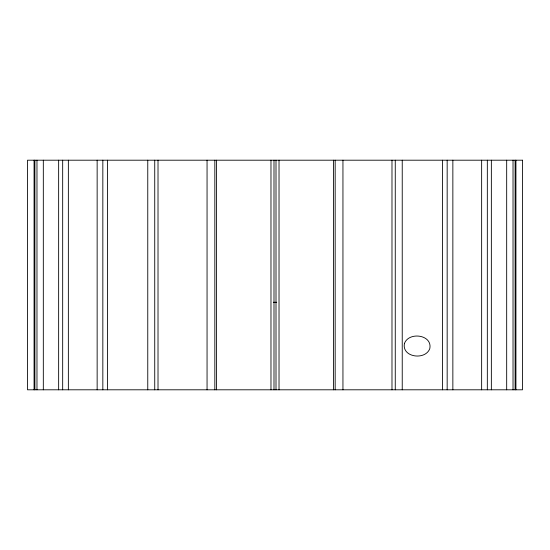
<?xml version="1.0" encoding="UTF-8"?>
<svg xmlns="http://www.w3.org/2000/svg" width="550" height="550" viewBox="0 0 550 550"><rect width="100%" height="100%" fill="white"/><g stroke="black" fill="none" stroke-linecap="round" stroke-linejoin="round"><path stroke-width="0.82" d="M273.316 302.273L276.684 302.273M515.934 160.201L515.934 389.799M515.109 160.201L515.109 389.799M513.026 160.201L513.026 389.799M506.681 160.201L506.681 389.799M491.356 160.201L491.356 389.799M487.328 160.201L487.328 389.799M481.642 160.201L481.642 389.799M452.856 160.201L452.856 389.799M447.164 160.201L447.164 389.799M442.523 160.201L442.523 389.799M402.236 160.201L402.236 389.799M395.264 160.201L395.264 389.799M391.985 160.201L391.985 389.799M342.946 160.201L342.946 389.799M335.17 160.201L335.17 389.799M333.472 160.201L333.472 389.799M279.022 160.201L279.022 389.799M276.004 160.201L276.004 389.799M273.996 160.201L273.996 389.799M270.978 160.201L270.978 389.799M216.528 160.201L216.528 389.799M214.83 160.201L214.83 389.799M207.054 160.201L207.054 389.799M158.015 160.201L158.015 389.799M154.736 160.201L154.736 389.799M147.764 160.201L147.764 389.799M107.477 160.201L107.477 389.799M102.836 160.201L102.836 389.799M97.144 160.201L97.144 389.799M68.358 160.201L68.358 389.799M62.672 160.201L62.672 389.799M58.644 160.201L58.644 389.799M43.319 160.201L43.319 389.799M36.974 160.201L36.974 389.799M34.891 160.201L34.891 389.799M34.066 160.201L34.066 389.799M404.456 343.434C401.514 357.383 425.336 360.676 429.784 348.638C432.726 334.689 408.904 331.396 404.456 343.434M522.5 160.201L27.5 160.201L27.5 389.799L522.5 389.799L522.5 160.201"/></g></svg>
